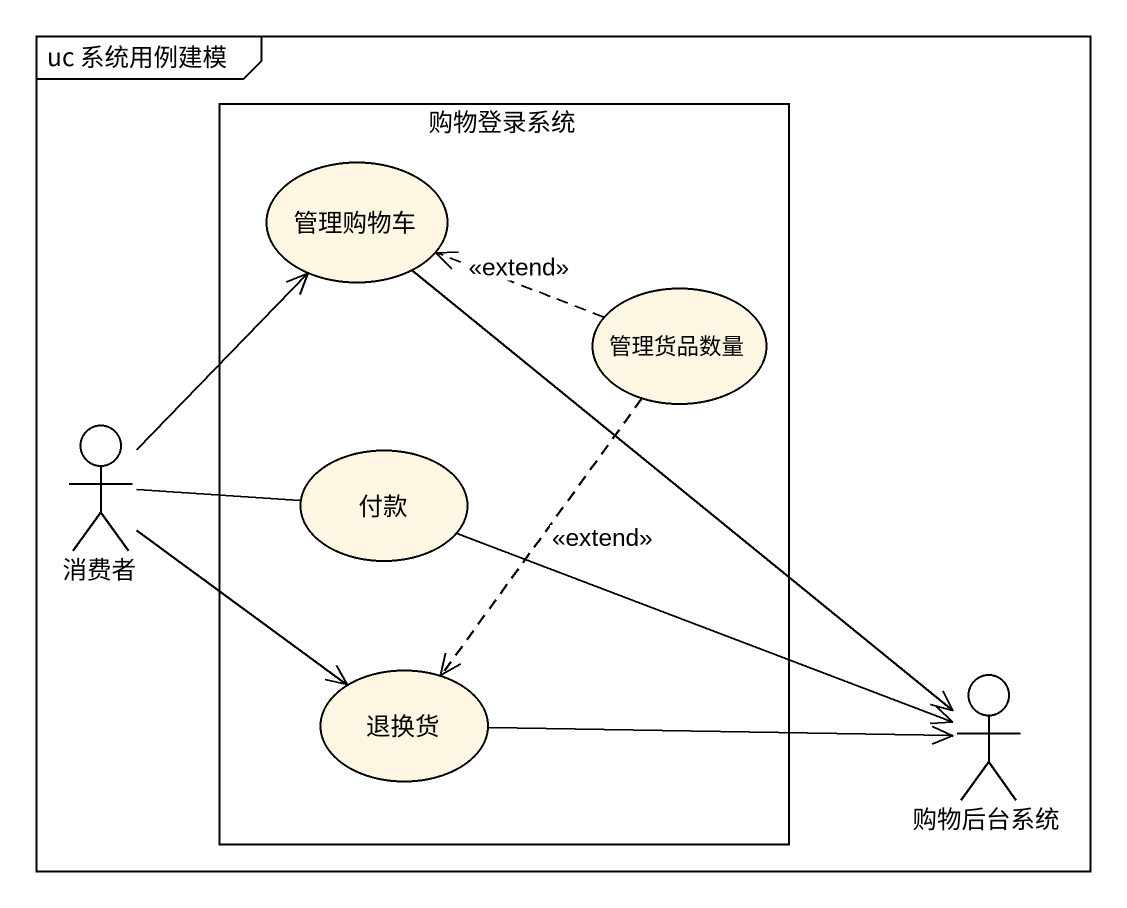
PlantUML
@startuml
mainframe uc 系统用例建模
rectangle 购物登录系统 {
  usecase 管理购物车
  usecase 管理货品数量
  usecase 付款
  usecase 退换货
}
actor 消费者
actor 购物后台系统
管理货品数量 .left.> 管理购物车 : <<extend>>
管理货品数量 ..> 退换货 : <<extend>>
消费者 -up-> 管理购物车
消费者 -right- 付款
消费者 --> 退换货
购物后台系统 <-up- 管理购物车
购物后台系统 <-left- 付款
购物后台系统 <-left- 退换货
@enduml
